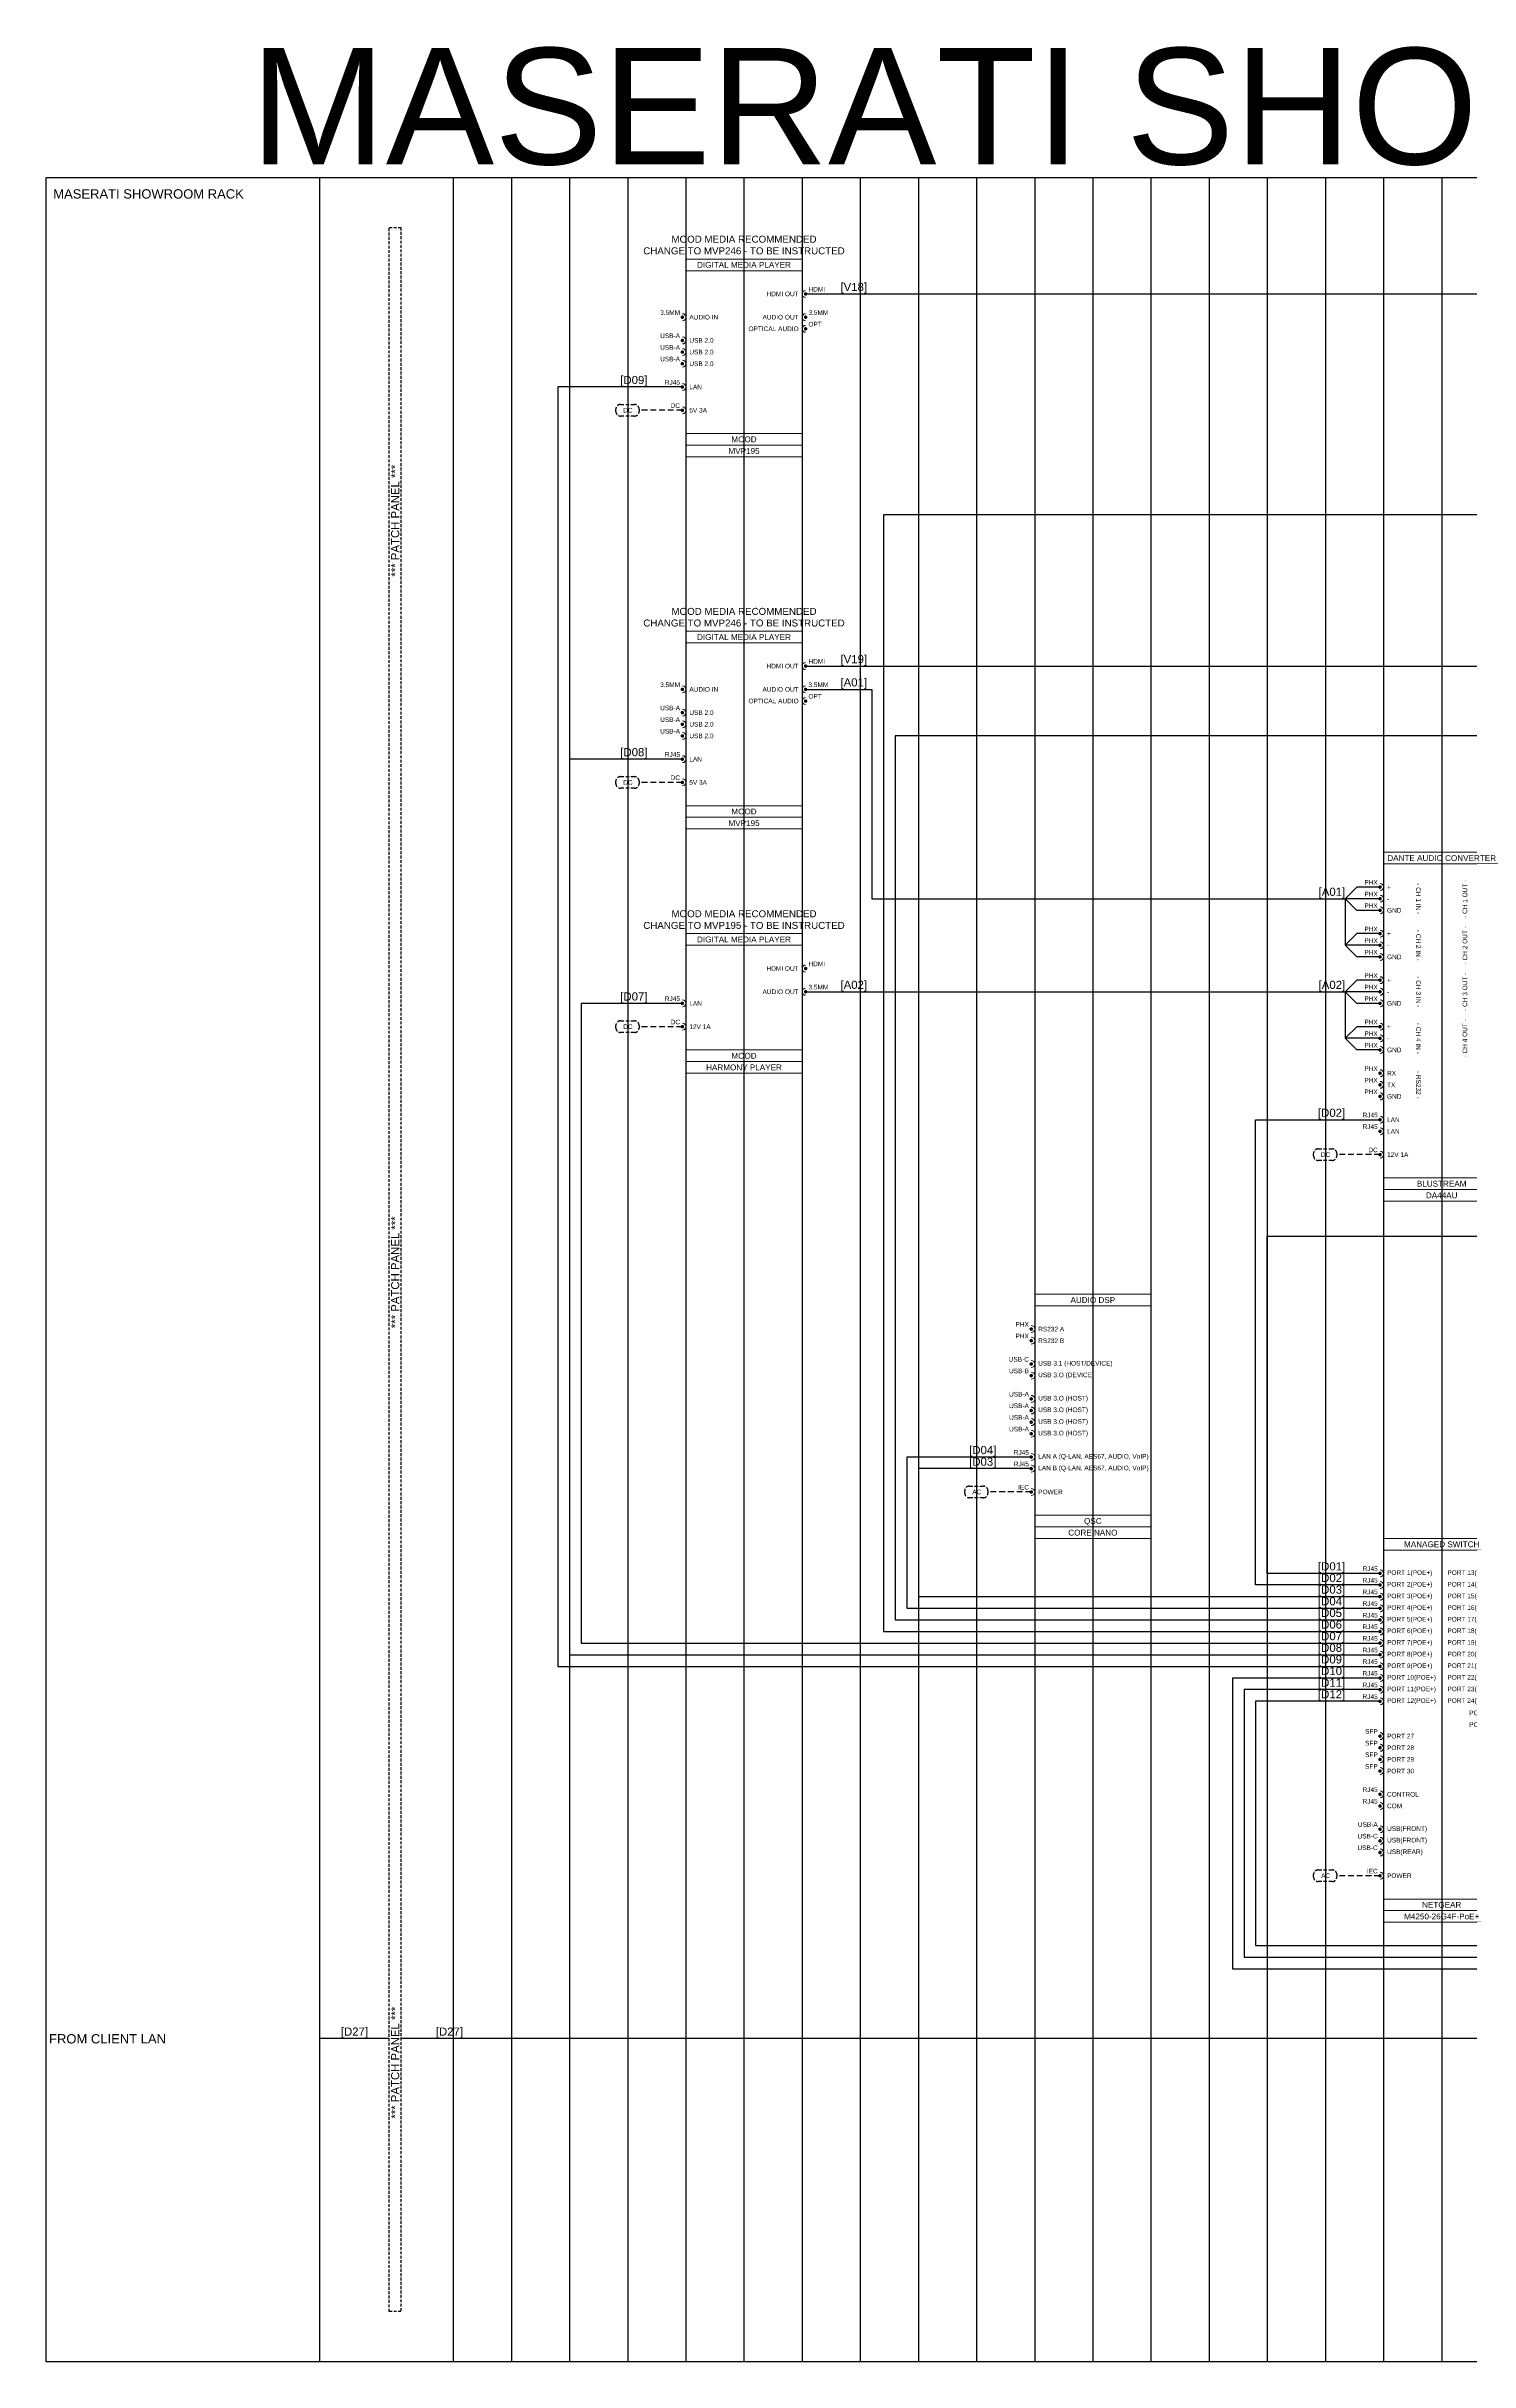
# Model space of a CAD drawing. Header units: millimetres. Extents: x -71336 to -33468, y -26189 to 22712.
# Drawn here: x -44121 to -43509, y -5741 to -4746 of the extents above; entities that cross this region are included whole.
import ezdxf
from ezdxf.enums import TextEntityAlignment as Align
from ezdxf.lldxf.tags import DXFTag

# ---------------------------------------------------------------- set-up
doc = ezdxf.new("R2010")
doc.units = ezdxf.units.MM
doc.linetypes.add('DASHED', pattern=[0.75, 0.5, -0.25])
doc.linetypes.add('DASHED2', pattern=[0.375, 0.25, -0.125])
for name, color, linetype in [('SC - 3 Core Flex', 7, 'DASHED'), ('SC - Cat - Green - Data', 84, 'Continuous'), ('SC - Cat - Green - Data - DANTE', 84, 'DANTE'), ('SC - Cat - Green - Data - DS', 84, 'DS'), ('SC - HDMI', 192, 'Continuous'), ('SC - Starquad', 4, 'Continuous'), ('SC - Text', 7, 'Continuous'), ('Text', 7, 'Continuous')]:
    doc.layers.add(name, color=color, linetype=linetype)
doc.layers.add('SC - Equipment', color=7, linetype='Continuous', lineweight=13)
doc.layers.add('SC - Xlines', color=252, linetype='Continuous', plot=False)
doc.styles.add('ARIAL', font='arial.ttf')
doc.styles.get("Standard").update_dxf_attribs({"font": 'arial.ttf', "height": 35})
tags = doc.linetypes.add('DANTE', pattern='A,3.745209,-0.071128,["DANTE",ARIAL,S=0.5,R=0,X=0,Y=-0.25],-2.454793,3.728871', length=10.000001).pattern_tags.tags
tags[6] = DXFTag(74, 10)
tags = doc.linetypes.add('DS', pattern='A,1.939444,-0.075392,["DS",ARIAL,S=0.5,R=0,X=0,Y=-0.25],-1.06308,1.922084', length=5).pattern_tags.tags
tags[6] = DXFTag(74, 10)

# ---------------------------------------------------------------- blocks, each defined once
blk = doc.blocks.new('QSC CORE NANO - SCHEMATIC')
at = {"layer": 'SC - Equipment'}
for p, q in [((-25, 0), (25, 0)), ((-25, -105), (-25, 0)), ((25, 0), (25, -105)), ((25, -5), (-25, -5)), ((25, -95), (-25, -95)), ((25, -95), (-25, -95)), ((25, -100), (-25, -100)), ((25, -100), (-25, -100)), ((25, -100), (-25, -100)), ((25, -105), (-25, -105))]:
    blk.add_line(p, q, dxfattribs=at)
at = {"layer": 'SC - Equipment', "const_width": 0.7}
for points in [[(-26.1, -15, 1), (-26.9, -15, 1)], [(-26.1, -20, 1), (-26.9, -20, 1)], [(-26.1, -30, 1), (-26.9, -30, 1)], [(-26.1, -35, 1), (-26.9, -35, 1)], [(-26.1, -45, 1), (-26.9, -45, 1)], [(-26.1, -50, 1), (-26.9, -50, 1)], [(-26.1, -55, 1), (-26.9, -55, 1)], [(-26.1, -60, 1), (-26.9, -60, 1)], [(-26.1, -70, 1), (-26.9, -70, 1)], [(-26.1, -75, 1), (-26.9, -75, 1)], [(-26.1, -85, 1), (-26.9, -85, 1)]]:
    blk.add_lwpolyline(points, format="xyb", close=True, dxfattribs=at)
at = {"layer": 'SC - Equipment'}
for centre in [(-26.5, -15), (-26.5, -20), (-26.5, -30), (-26.5, -35), (-26.5, -45), (-26.5, -50), (-26.5, -55), (-26.5, -60), (-26.5, -70), (-26.5, -75), (-26.5, -85)]:
    blk.add_arc(centre, 1.5, 270, 90, dxfattribs=at)
at = {"ltscale": 5}
for tag, p in [('DESCRIPTION', (0, -2.5)), ('MAKE', (0, -97.5)), ('MODEL', (0, -102.5))]:
    blk.add_attdef(tag, text='', height=2.5, dxfattribs=at).set_placement(p, align=Align.MIDDLE_CENTER)
at = {"ltscale": 5, "flags": 1}
for tag, p in [('ROOM_TYPE', (45, -5)), ('LOCATION', (45, -10)), ('RACK_EQUIPMENT_(Y/N)', (45, -15)), ('IP_(Y/N)', (45, -30)), ('AMP(@240V)', (45, -40)), ('POE(WATT)', (45, -35)), ('WATT', (45, -45)), ('BTU/H', (45, -50)), ('WEIGHT(KG)', (45, -55)), ('TRANSFORMER_TAPS', (45, -60))]:
    blk.add_attdef(tag, p, '', height=2.5, dxfattribs=at)
blk.add_attdef('BRACKET', text='', height=2.5, dxfattribs=at).set_placement((0, -92.5), align=Align.MIDDLE_CENTER)
at = {"layer": 'SC - Equipment', "ltscale": 5, "char_height": 2}
for s, insert, width, attachment_point in [('PHX', (-27.5, -13), 5.7736, 6), ('PHX', (-27.5, -18), 5.7736, 6), ('RS232 A', (-23.5, -15), 23.5, 4), ('RS232 B', (-23.5, -20), 23.5, 4), ('USB-C', (-27.5, -28), 5.7736, 6), ('USB 3.1 (HOST/DEVICE)', (-23.5, -30), 32.2205, 4), ('USB-B', (-27.5, -33), 5.7736, 6), ('USB 3.O (DEVICE)', (-23.5, -35), 32.2205, 4), ('USB-A', (-27.5, -43), 5.7736, 6), ('USB-A', (-27.5, -48), 5.7736, 6), ('USB 3.O (HOST)', (-23.5, -45), 32.2205, 4), ('USB 3.O (HOST)', (-23.5, -50), 32.2205, 4), ('USB-A', (-27.5, -53), 5.7736, 6), ('USB-A', (-27.5, -58), 5.7736, 6), ('USB 3.O (HOST)', (-23.5, -55), 32.2205, 4), ('USB 3.O (HOST)', (-23.5, -60), 32.2205, 4), ('RJ45', (-27.5, -68), 5.7736, 6), ('LAN A (Q-LAN, AES67, AUDIO, VoIP)', (-23.5, -70), 47.6216, 4), ('RJ45', (-27.5, -73), 5.7736, 6), ('LAN B (Q-LAN, AES67, AUDIO, VoIP)', (-23.5, -75), 58.4393, 4), ('IEC', (-27.5, -83), 5.7736, 6), ('POWER', (-23.5, -85), 23.5, 4)]:
    blk.add_mtext(s, dxfattribs=dict(at, insert=insert, width=width, attachment_point=attachment_point))
blk = doc.blocks.new('NETGEAR GSM4230P - SCHEMATIC')
at = {"layer": 'SC - Equipment'}
for p, q in [((-25, 0), (25, 0)), ((-25, -165), (-25, 0)), ((25, 0), (25, -165)), ((25, -5), (-25, -5)), ((25, -155), (-25, -155)), ((25, -155), (-25, -155)), ((25, -160), (-25, -160)), ((25, -160), (-25, -160)), ((25, -160), (-25, -160)), ((25, -165), (-25, -165))]:
    blk.add_line(p, q, dxfattribs=at)
at = {"layer": 'SC - Equipment', "const_width": 0.7}
for points in [[(-26.1, -15, 1), (-26.9, -15, 1)], [(-26.1, -20, 1), (-26.9, -20, 1)], [(26.1, -15, -1), (26.9, -15, -1)], [(26.1, -20, -1), (26.9, -20, -1)], [(-26.1, -25, 1), (-26.9, -25, 1)], [(-26.1, -30, 1), (-26.9, -30, 1)], [(26.1, -25, -1), (26.9, -25, -1)], [(26.1, -30, -1), (26.9, -30, -1)], [(-26.1, -35, 1), (-26.9, -35, 1)], [(-26.1, -40, 1), (-26.9, -40, 1)], [(26.1, -35, -1), (26.9, -35, -1)], [(26.1, -40, -1), (26.9, -40, -1)], [(-26.1, -45, 1), (-26.9, -45, 1)], [(-26.1, -50, 1), (-26.9, -50, 1)], [(26.1, -45, -1), (26.9, -45, -1)], [(26.1, -50, -1), (26.9, -50, -1)], [(-26.1, -55, 1), (-26.9, -55, 1)], [(-26.1, -60, 1), (-26.9, -60, 1)], [(26.1, -55, -1), (26.9, -55, -1)], [(26.1, -60, -1), (26.9, -60, -1)], [(-26.1, -65, 1), (-26.9, -65, 1)], [(-26.1, -70, 1), (-26.9, -70, 1)], [(26.1, -65, -1), (26.9, -65, -1)], [(26.1, -70, -1), (26.9, -70, -1)], [(26.1, -75, -1), (26.9, -75, -1)], [(26.1, -80, -1), (26.9, -80, -1)], [(-26.1, -85, 1), (-26.9, -85, 1)], [(-26.1, -90, 1), (-26.9, -90, 1)], [(-26.1, -95, 1), (-26.9, -95, 1)], [(-26.1, -100, 1), (-26.9, -100, 1)], [(-26.1, -110, 1), (-26.9, -110, 1)], [(-26.1, -115, 1), (-26.9, -115, 1)], [(-26.1, -125, 1), (-26.9, -125, 1)], [(-26.1, -130, 1), (-26.9, -130, 1)], [(-26.1, -135, 1), (-26.9, -135, 1)], [(-26.1, -145, 1), (-26.9, -145, 1)]]:
    blk.add_lwpolyline(points, format="xyb", close=True, dxfattribs=at)
at = {"layer": 'SC - Equipment'}
for centre, start, end in [((-26.5, -15), 270, 90), ((-26.5, -20), 270, 90), ((26.5, -15), 90, 270), ((26.5, -20), 90, 270), ((-26.5, -25), 270, 90), ((-26.5, -30), 270, 90), ((26.5, -25), 90, 270), ((26.5, -30), 90, 270), ((-26.5, -35), 270, 90), ((-26.5, -40), 270, 90), ((26.5, -35), 90, 270), ((26.5, -40), 90, 270), ((-26.5, -45), 270, 90), ((-26.5, -50), 270, 90), ((26.5, -45), 90, 270), ((26.5, -50), 90, 270), ((-26.5, -55), 270, 90), ((-26.5, -60), 270, 90), ((26.5, -55), 90, 270), ((26.5, -60), 90, 270), ((-26.5, -65), 270, 90), ((-26.5, -70), 270, 90), ((26.5, -65), 90, 270), ((26.5, -70), 90, 270), ((26.5, -75), 90, 270), ((26.5, -80), 90, 270), ((-26.5, -85), 270, 90), ((-26.5, -90), 270, 90), ((-26.5, -95), 270, 90), ((-26.5, -100), 270, 90), ((-26.5, -110), 270, 90), ((-26.5, -115), 270, 90), ((-26.5, -125), 270, 90), ((-26.5, -130), 270, 90), ((-26.5, -135), 270, 90), ((-26.5, -145), 270, 90)]:
    blk.add_arc(centre, 1.5, start, end, dxfattribs=at)
at = {"ltscale": 5}
for tag, p in [('DESCRIPTION', (0, -2.5)), ('MAKE', (0, -157.5)), ('MODEL', (0, -162.5))]:
    blk.add_attdef(tag, text='', height=2.5, dxfattribs=at).set_placement(p, align=Align.MIDDLE_CENTER)
at = {"ltscale": 5, "flags": 1}
for tag, p in [('ROOM_TYPE', (45, -5)), ('LOCATION', (45, -10)), ('RACK_EQUIPMENT_(Y/N)', (45, -15)), ('IP_(Y/N)', (45, -30)), ('AMP(@240V)', (45, -40)), ('POE(WATT)', (45, -35)), ('WATT', (45, -45)), ('BTU/H', (45, -50)), ('WEIGHT(KG)', (45, -55)), ('TRANSFORMER_TAPS', (45, -60))]:
    blk.add_attdef(tag, p, '', height=2.5, dxfattribs=at)
blk.add_attdef('BRACKET', text='', height=2.5, dxfattribs=at).set_placement((0, -152.5), align=Align.MIDDLE_CENTER)
at = {"layer": 'SC - Equipment', "ltscale": 5, "char_height": 2}
for s, insert, width, attachment_point in [('RJ45', (-27.5, -13), 5.7736, 6), ('RJ45', (-27.5, -18), 5.7736, 6), ('PORT 1(POE+)', (-23.5, -15), 23.5, 4), ('PORT 2(POE+)', (-23.5, -20), 23.5, 4), ('PORT 13(POE+)', (23.5, -15), 23.5, 6), ('PORT 14(POE+)', (23.5, -20), 23.5, 6), ('RJ45', (27.72, -13), 7.1748, 4), ('RJ45', (27.72, -18), 7.1748, 4), ('RJ45', (-27.5, -23), 5.7736, 6), ('RJ45', (-27.5, -28), 5.7736, 6), ('PORT 3(POE+)', (-23.5, -25), 23.5, 4), ('PORT 4(POE+)', (-23.5, -30), 23.5, 4), ('PORT 15(POE+)', (23.5, -25), 23.5, 6), ('PORT 16(POE+)', (23.5, -30), 23.5, 6), ('RJ45', (27.72, -23), 7.1748, 4), ('RJ45', (27.72, -28), 7.1748, 4), ('RJ45', (-27.5, -33), 5.7736, 6), ('RJ45', (-27.5, -38), 5.7736, 6), ('PORT 5(POE+)', (-23.5, -35), 23.5, 4), ('PORT 6(POE+)', (-23.5, -40), 23.5, 4), ('PORT 17(POE+)', (23.5, -35), 23.5, 6), ('PORT 18(POE+)', (23.5, -40), 23.5, 6), ('RJ45', (27.72, -33), 7.1748, 4), ('RJ45', (27.72, -38), 7.1748, 4), ('RJ45', (-27.5, -43), 5.7736, 6), ('RJ45', (-27.5, -48), 5.7736, 6), ('PORT 7(POE+)', (-23.5, -45), 23.5, 4), ('PORT 8(POE+)', (-23.5, -50), 23.5, 4), ('PORT 19(POE+)', (23.5, -45), 23.5, 6), ('PORT 20(POE+)', (23.5, -50), 23.5, 6), ('RJ45', (27.72, -43), 7.1748, 4), ('RJ45', (27.72, -48), 7.1748, 4), ('RJ45', (-27.5, -53), 5.7736, 6), ('RJ45', (-27.5, -58), 5.7736, 6), ('PORT 9(POE+)', (-23.5, -55), 23.5, 4), ('PORT 10(POE+)', (-23.5, -60), 23.5, 4), ('PORT 21(POE+)', (23.5, -55), 23.5, 6), ('PORT 22(POE+)', (23.5, -60), 23.5, 6), ('RJ45', (27.72, -53), 7.1748, 4), ('RJ45', (27.72, -58), 7.1748, 4), ('RJ45', (-27.5, -63), 5.7736, 6), ('RJ45', (-27.5, -68), 5.7736, 6), ('PORT 11(POE+)', (-23.5, -65), 23.5, 4), ('PORT 12(POE+)', (-23.5, -70), 23.5, 4), ('PORT 23(POE+)', (23.5, -65), 23.5, 6), ('PORT 24(POE+)', (23.5, -70), 23.5, 6), ('RJ45', (27.72, -63), 7.1748, 4), ('RJ45', (27.72, -68), 7.1748, 4), ('PORT 25', (23.5, -75), 23.5, 6), ('PORT 26', (23.5, -80), 23.5, 6), ('RJ45', (27.72, -73), 7.1748, 4), ('RJ45', (27.72, -78), 7.1748, 4), ('SFP', (-27.5, -83), 5.7736, 6), ('SFP', (-27.5, -88), 5.7736, 6), ('PORT 27', (-23.5, -85), 23.5, 4), ('PORT 28', (-23.5, -90), 23.5, 4), ('SFP', (-27.5, -93), 5.7736, 6), ('SFP', (-27.5, -98), 5.7736, 6), ('PORT 29', (-23.5, -95), 23.5, 4), ('PORT 30', (-23.5, -100), 23.5, 4), ('RJ45', (-27.5, -108), 5.7736, 6), ('CONTROL', (-23.5, -110), 23.5, 4), ('RJ45', (-27.5, -113), 5.7736, 6), ('COM', (-23.5, -115), 23.5, 4), ('USB-C', (-27.5, -128), 5.7736, 6), ('USB-A', (-27.5, -123), 5.7736, 6), ('USB(FRONT)', (-23.5, -125), 23.5, 4), ('USB(FRONT)', (-23.5, -130), 23.5, 4), ('USB-C', (-27.5, -133), 5.7736, 6), ('USB(REAR)', (-23.5, -135), 23.5, 4), ('IEC', (-27.5, -143), 5.7736, 6), ('POWER', (-23.5, -145), 23.5, 4)]:
    blk.add_mtext(s, dxfattribs=dict(at, insert=insert, width=width, attachment_point=attachment_point))
blk = doc.blocks.new('BLUSTREAM DA44AU - SCHEMATIC')
at = {"layer": 'SC - Equipment'}
for p, q in [((-25, 0), (25, 0)), ((-25, -150), (-25, 0)), ((25, 0), (25, -150)), ((25, -5), (-25, -5)), ((25, -140), (-25, -140)), ((25, -140), (-25, -140)), ((25, -145), (-25, -145)), ((25, -145), (-25, -145)), ((25, -145), (-25, -145)), ((25, -150), (-25, -150))]:
    blk.add_line(p, q, dxfattribs=at)
at = {"layer": 'SC - Equipment', "const_width": 0.7}
for points in [[(-26.1, -15, 1), (-26.9, -15, 1)], [(-26.1, -20, 1), (-26.9, -20, 1)], [(26.1, -15, -1), (26.9, -15, -1)], [(26.1, -20, -1), (26.9, -20, -1)], [(-26.1, -25, 1), (-26.9, -25, 1)], [(26.1, -25, -1), (26.9, -25, -1)], [(-26.1, -35, 1), (-26.9, -35, 1)], [(-26.1, -40, 1), (-26.9, -40, 1)], [(26.1, -35, -1), (26.9, -35, -1)], [(26.1, -40, -1), (26.9, -40, -1)], [(-26.1, -45, 1), (-26.9, -45, 1)], [(26.1, -45, -1), (26.9, -45, -1)], [(-26.1, -55, 1), (-26.9, -55, 1)], [(-26.1, -60, 1), (-26.9, -60, 1)], [(26.1, -55, -1), (26.9, -55, -1)], [(26.1, -60, -1), (26.9, -60, -1)], [(-26.1, -65, 1), (-26.9, -65, 1)], [(26.1, -65, -1), (26.9, -65, -1)], [(-26.1, -75, 1), (-26.9, -75, 1)], [(-26.1, -80, 1), (-26.9, -80, 1)], [(26.1, -75, -1), (26.9, -75, -1)], [(26.1, -80, -1), (26.9, -80, -1)], [(-26.1, -85, 1), (-26.9, -85, 1)], [(26.1, -85, -1), (26.9, -85, -1)], [(-26.1, -95, 1), (-26.9, -95, 1)], [(-26.1, -100, 1), (-26.9, -100, 1)], [(-26.1, -105, 1), (-26.9, -105, 1)], [(-26.1, -115, 1), (-26.9, -115, 1)], [(-26.1, -120, 1), (-26.9, -120, 1)], [(-26.1, -130, 1), (-26.9, -130, 1)]]:
    blk.add_lwpolyline(points, format="xyb", close=True, dxfattribs=at)
at = {"layer": 'SC - Equipment'}
for centre, start, end in [((-26.5, -15), 270, 90), ((-26.5, -20), 270, 90), ((26.5, -15), 90, 270), ((26.5, -20), 90, 270), ((-26.5, -25), 270, 90), ((26.5, -25), 90, 270), ((-26.5, -35), 270, 90), ((-26.5, -40), 270, 90), ((26.5, -35), 90, 270), ((26.5, -40), 90, 270), ((-26.5, -45), 270, 90), ((26.5, -45), 90, 270), ((-26.5, -55), 270, 90), ((-26.5, -60), 270, 90), ((26.5, -55), 90, 270), ((26.5, -60), 90, 270), ((-26.5, -65), 270, 90), ((26.5, -65), 90, 270), ((-26.5, -75), 270, 90), ((-26.5, -80), 270, 90), ((26.5, -75), 90, 270), ((26.5, -80), 90, 270), ((-26.5, -85), 270, 90), ((26.5, -85), 90, 270), ((-26.5, -95), 270, 90), ((-26.5, -100), 270, 90), ((-26.5, -105), 270, 90), ((-26.5, -115), 270, 90), ((-26.5, -120), 270, 90), ((-26.5, -130), 270, 90)]:
    blk.add_arc(centre, 1.5, start, end, dxfattribs=at)
at = {"ltscale": 5}
for tag, p in [('DESCRIPTION', (0, -2.5)), ('MODEL', (0, -147.5)), ('MAKE', (0, -142.5))]:
    blk.add_attdef(tag, text='', height=2.5, dxfattribs=at).set_placement(p, align=Align.MIDDLE_CENTER)
at = {"ltscale": 5, "flags": 1}
for tag, p in [('ROOM_TYPE', (45, -5)), ('LOCATION', (45, -10)), ('RACK_EQUIPMENT_(Y/N)', (45, -15)), ('IP_(Y/N)', (45, -30)), ('AMP(@240V)', (45, -40)), ('POE(WATT)', (45, -35)), ('WATT', (45, -45)), ('BTU/H', (45, -50)), ('WEIGHT(KG)', (45, -55)), ('TRANSFORMER_TAPS', (45, -60))]:
    blk.add_attdef(tag, p, '', height=2.5, dxfattribs=at)
blk.add_attdef('BRACKET', text='', height=2.5, dxfattribs=at).set_placement((0, -137.5), align=Align.MIDDLE_CENTER)
at = {"layer": 'SC - Equipment', "ltscale": 5, "char_height": 2}
for s, insert, width, attachment_point in [('PHX', (-27.5, -13), 5.7736, 6), ('PHX', (-27.5, -18), 5.7736, 6), ('+', (-23.5, -15), 23.5, 4), ('+', (23.5, -15), 23.5, 6), ('PHX', (27.72, -13), 7.1748, 4), ('PHX', (27.72, -18), 7.1748, 4), ('PHX', (-27.5, -23), 5.7736, 6), ('-', (-23.5, -20), 23.5, 4), ('GND', (-23.5, -25), 23.5, 4), ('GND', (23.5, -25), 23.5, 6), ('-', (23.5, -20), 23.5, 6), ('PHX', (27.72, -23), 7.1748, 4), ('PHX', (-27.5, -33), 5.7736, 6), ('PHX', (-27.5, -38), 5.7736, 6), ('+', (-23.5, -35), 23.5, 4), ('+', (23.5, -35), 23.5, 6), ('PHX', (27.72, -33), 7.1748, 4), ('PHX', (27.72, -38), 7.1748, 4), ('PHX', (-27.5, -43), 5.7736, 6), ('-', (-23.5, -40), 23.5, 4), ('GND', (-23.5, -45), 23.5, 4), ('GND', (23.5, -45), 23.5, 6), ('-', (23.5, -40), 23.5, 6), ('PHX', (27.72, -43), 7.1748, 4), ('PHX', (-27.5, -53), 5.7736, 6), ('PHX', (-27.5, -58), 5.7736, 6), ('+', (-23.5, -55), 23.5, 4), ('+', (23.5, -55), 23.5, 6), ('PHX', (27.72, -53), 7.1748, 4), ('PHX', (27.72, -58), 7.1748, 4), ('PHX', (-27.5, -63), 5.7736, 6), ('-', (-23.5, -60), 23.5, 4), ('GND', (-23.5, -65), 23.5, 4), ('GND', (23.5, -65), 23.5, 6), ('-', (23.5, -60), 23.5, 6), ('PHX', (27.72, -63), 7.1748, 4), ('PHX', (-27.5, -73), 5.7736, 6), ('PHX', (-27.5, -78), 5.7736, 6), ('+', (-23.5, -75), 23.5, 4), ('+', (23.5, -75), 23.5, 6), ('PHX', (27.72, -73), 7.1748, 4), ('PHX', (27.72, -78), 7.1748, 4), ('PHX', (-27.5, -83), 5.7736, 6), ('-', (-23.5, -80), 23.5, 4), ('GND', (-23.5, -85), 23.5, 4), ('GND', (23.5, -85), 23.5, 6), ('-', (23.5, -80), 23.5, 6), ('PHX', (27.72, -83), 7.1748, 4), ('PHX', (-27.5, -93), 5.7736, 6), ('PHX', (-27.5, -98), 5.7736, 6), ('TX', (-23.5, -100), 23.5, 4), ('RX', (-23.5, -95), 23.5, 4), ('PHX', (-27.5, -103), 5.7736, 6), ('GND', (-23.5, -105), 23.5, 4), ('RJ45', (-27.5, -113), 5.7736, 6), ('RJ45', (-27.5, -118), 5.7736, 6), ('LAN', (-23.5, -115), 47.6216, 4), ('LAN', (-23.5, -120), 47.6216, 4), ('DC', (-27.5, -128), 5.7736, 6), ('12V 1A', (-23.5, -130), 23.5, 4)]:
    blk.add_mtext(s, dxfattribs=dict(at, insert=insert, width=width, attachment_point=attachment_point))
at = {"layer": 'SC - Equipment', "ltscale": 5, "char_height": 2, "attachment_point": 5}
for s, insert, width, rotation in [('- CH 1 IN -', (-10, -19.99), 15.9114, 270), ('- CH 1 OUT -', (10, -20), 24.8632, 90), ('- CH 2 IN -', (-10, -39.99), 15.9114, 270), ('- CH 2 OUT -', (10, -40), 24.8632, 90), ('- CH 3 IN -', (-10, -59.99), 15.9114, 270), ('- CH 3 OUT -', (10, -60), 24.8632, 90), ('- CH 4 IN -', (-10, -79.99), 15.9114, 270), ('- CH 4 OUT -', (10, -80), 24.8632, 90), ('- RS232 -', (-10, -99.99), 15.9114, 270)]:
    blk.add_mtext(s, dxfattribs=dict(at, insert=insert, width=width, rotation=rotation))
blk = doc.blocks.new('MOOD MVP195 - SCHEMATIC')
at = {"layer": 'SC - Equipment'}
for p, q in [((-25, 0), (25, 0)), ((-25, -85), (-25, 0)), ((25, 0), (25, -85)), ((25, -5), (-25, -5)), ((25, -75), (-25, -75)), ((25, -75), (-25, -75)), ((25, -80), (-25, -80)), ((25, -80), (-25, -80)), ((25, -80), (-25, -80)), ((25, -85), (-25, -85))]:
    blk.add_line(p, q, dxfattribs=at)
at = {"layer": 'SC - Equipment', "const_width": 0.7}
for points in [[(26.1, -15, -1), (26.9, -15, -1)], [(-26.1, -25, 1), (-26.9, -25, 1)], [(26.1, -25, -1), (26.9, -25, -1)], [(26.1, -30, -1), (26.9, -30, -1)], [(-26.1, -35, 1), (-26.9, -35, 1)], [(-26.1, -40, 1), (-26.9, -40, 1)], [(-26.1, -45, 1), (-26.9, -45, 1)], [(-26.1, -55, 1), (-26.9, -55, 1)], [(-26.1, -65, 1), (-26.9, -65, 1)]]:
    blk.add_lwpolyline(points, format="xyb", close=True, dxfattribs=at)
at = {"layer": 'SC - Equipment'}
for centre, start, end in [((26.5, -15), 90, 270), ((-26.5, -25), 270, 90), ((26.5, -25), 90, 270), ((26.5, -30), 90, 270), ((-26.5, -35), 270, 90), ((-26.5, -40), 270, 90), ((-26.5, -45), 270, 90), ((-26.5, -55), 270, 90), ((-26.5, -65), 270, 90)]:
    blk.add_arc(centre, 1.5, start, end, dxfattribs=at)
at = {"ltscale": 5}
for tag, p in [('DESCRIPTION', (0, -2.5)), ('MAKE', (0, -77.5)), ('MODEL', (0, -82.5))]:
    blk.add_attdef(tag, text='', height=2.5, dxfattribs=at).set_placement(p, align=Align.MIDDLE_CENTER)
at = {"ltscale": 5, "flags": 1}
for tag, p in [('ROOM_TYPE', (45, -5)), ('LOCATION', (45, -10)), ('RACK_EQUIPMENT_(Y/N)', (45, -15)), ('IP_(Y/N)', (45, -30)), ('AMP(@240V)', (45, -40)), ('POE(WATT)', (45, -35)), ('WATT', (45, -45)), ('BTU/H', (45, -50)), ('WEIGHT(KG)', (45, -55)), ('TRANSFORMER_TAPS', (45, -60))]:
    blk.add_attdef(tag, p, '', height=2.5, dxfattribs=at)
blk.add_attdef('BRACKET', text='', height=2.5, dxfattribs=at).set_placement((0, -72.5), align=Align.MIDDLE_CENTER)
at = {"layer": 'SC - Equipment', "ltscale": 5, "char_height": 2}
for s, insert, width, attachment_point in [('HDMI OUT', (23.5, -15), 23.5, 6), ('HDMI', (27.72, -13), 7.1748, 4), ('3.5MM', (-27.5, -23), 5.7736, 6), ('AUDIO IN', (-23.5, -25), 23.5, 4), ('OPTICAL AUDIO ', (23.5, -30), 23.5, 6), ('AUDIO OUT', (23.5, -25), 23.5, 6), ('3.5MM', (27.72, -23), 7.1748, 4), ('OPT', (27.72, -28), 7.1748, 4), ('USB-A', (-27.5, -33), 5.7736, 6), ('USB-A', (-27.5, -38), 5.7736, 6), ('USB 2.0', (-23.5, -35), 23.5, 4), ('USB 2.0', (-23.5, -40), 23.5, 4), ('USB-A', (-27.5, -43), 5.7736, 6), ('USB 2.0', (-23.5, -45), 23.5, 4), ('RJ45', (-27.5, -53), 5.7736, 6), ('LAN', (-23.5, -55), 23.5, 4), ('DC', (-27.5, -63), 5.7736, 6), ('5V 3A', (-23.5, -65), 23.5, 4)]:
    blk.add_mtext(s, dxfattribs=dict(at, insert=insert, width=width, attachment_point=attachment_point))
blk = doc.blocks.new('MOOD MEDIA AUDIO PLAYER - SCHEMATIC')
at = {"layer": 'SC - Equipment'}
for p, q in [((-25, 0), (25, 0)), ((-25, -60), (-25, 0)), ((25, 0), (25, -60)), ((25, -5), (-25, -5)), ((25, -50), (-25, -50)), ((25, -50), (-25, -50)), ((25, -55), (-25, -55)), ((25, -55), (-25, -55)), ((25, -55), (-25, -55)), ((25, -60), (-25, -60))]:
    blk.add_line(p, q, dxfattribs=at)
at = {"layer": 'SC - Equipment', "const_width": 0.7}
for points in [[(26.1, -15, -1), (26.9, -15, -1)], [(-26.1, -30, 1), (-26.9, -30, 1)], [(26.1, -25, -1), (26.9, -25, -1)], [(-26.1, -40, 1), (-26.9, -40, 1)]]:
    blk.add_lwpolyline(points, format="xyb", close=True, dxfattribs=at)
at = {"layer": 'SC - Equipment'}
for centre, start, end in [((26.5, -15), 90, 270), ((-26.5, -30), 270, 90), ((26.5, -25), 90, 270), ((-26.5, -40), 270, 90)]:
    blk.add_arc(centre, 1.5, start, end, dxfattribs=at)
at = {"ltscale": 5}
for tag, p in [('DESCRIPTION', (0, -2.5)), ('MODEL', (0, -57.5)), ('MAKE', (0, -52.5))]:
    blk.add_attdef(tag, text='', height=2.5, dxfattribs=at).set_placement(p, align=Align.MIDDLE_CENTER)
at = {"ltscale": 5, "flags": 1}
for tag, p in [('ROOM_TYPE', (45, -5)), ('LOCATION', (45, -10)), ('RACK_EQUIPMENT_(Y/N)', (45, -15)), ('IP_(Y/N)', (45, -30)), ('AMP(@240V)', (45, -40)), ('POE(WATT)', (45, -35)), ('WATT', (45, -45)), ('BTU/H', (45, -50)), ('WEIGHT(KG)', (45, -55)), ('TRANSFORMER_TAPS', (45, -60))]:
    blk.add_attdef(tag, p, '', height=2.5, dxfattribs=at)
blk.add_attdef('BRACKET', text='', height=2.5, dxfattribs=at).set_placement((0, -47.5), align=Align.MIDDLE_CENTER)
at = {"layer": 'SC - Equipment', "ltscale": 5, "char_height": 2}
for s, insert, width, attachment_point in [('HDMI OUT', (23.5, -15), 23.5, 6), ('HDMI', (27.72, -13), 7.1748, 4), ('RJ45', (-27.5, -28), 5.7736, 6), ('LAN', (-23.5, -30), 23.5, 4), ('AUDIO OUT', (23.5, -25), 23.5, 6), ('3.5MM', (27.72, -23), 7.1748, 4), ('DC', (-27.5, -38), 5.7736, 6), ('12V 1A', (-23.5, -40), 23.5, 4)]:
    blk.add_mtext(s, dxfattribs=dict(at, insert=insert, width=width, attachment_point=attachment_point))

msp = doc.modelspace()

# ---------------------------------------------------------------- linework, layer by layer
at = {"linetype": 'DASHED2', "ltscale": 5}
msp.add_lwpolyline([(-43973.804, -5719.608), (-43973.804, -4823.71), (-43968.804, -4823.71), (-43968.804, -5719.608)], close=True, dxfattribs=at)
at = {"layer": 'SC - 3 Core Flex', "ltscale": 3}
for points in [[(-43874.402, -4899.735), (-43868.402, -4899.735, -0.4142136), (-43866.402, -4901.735), (-43866.402, -4902.735, -0.4142136), (-43868.402, -4904.735), (-43874.402, -4904.735, -0.4142136), (-43876.402, -4902.735), (-43876.402, -4901.735, -0.4142136)], [(-43874.402, -5059.735), (-43868.402, -5059.735, -0.4142136), (-43866.402, -5061.735), (-43866.402, -5062.735, -0.4142136), (-43868.402, -5064.735), (-43874.402, -5064.735, -0.4142136), (-43876.402, -5062.735), (-43876.402, -5061.735, -0.4142136)], [(-43874.402, -5164.735), (-43868.402, -5164.735, -0.4142136), (-43866.402, -5166.735), (-43866.402, -5167.735, -0.4142136), (-43868.402, -5169.735), (-43874.402, -5169.735, -0.4142136), (-43876.402, -5167.735), (-43876.402, -5166.735, -0.4142136)], [(-43574.402, -5219.735), (-43568.402, -5219.735, -0.4142136), (-43566.402, -5221.735), (-43566.402, -5222.735, -0.4142136), (-43568.402, -5224.735), (-43574.402, -5224.735, -0.4142136), (-43576.402, -5222.735), (-43576.402, -5221.735, -0.4142136)], [(-43724.402, -5364.735), (-43718.402, -5364.735, -0.4142136), (-43716.402, -5366.735), (-43716.402, -5367.735, -0.4142136), (-43718.402, -5369.735), (-43724.402, -5369.735, -0.4142136), (-43726.402, -5367.735), (-43726.402, -5366.735, -0.4142136)], [(-43574.402, -5529.735), (-43568.402, -5529.735, -0.4142136), (-43566.402, -5531.735), (-43566.402, -5532.735, -0.4142136), (-43568.402, -5534.735), (-43574.402, -5534.735, -0.4142136), (-43576.402, -5532.735), (-43576.402, -5531.735, -0.4142136)]]:
    msp.add_lwpolyline(points, format="xyb", close=True, dxfattribs=at)
at = {"layer": 'SC - 3 Core Flex', "ltscale": 5}
for points in [[(-43847.804, -4902.235), (-43866.402, -4902.235)], [(-43847.804, -5062.235), (-43866.402, -5062.235)], [(-43847.804, -5167.235), (-43866.402, -5167.235)], [(-43547.804, -5222.235), (-43566.402, -5222.235)], [(-43697.804, -5367.235), (-43716.402, -5367.235)], [(-43547.804, -5532.235), (-43566.402, -5532.235)]]:
    msp.add_lwpolyline(points, dxfattribs=at)
at = {"layer": 'SC - Cat - Green - Data', "ltscale": 5}
for points in [[(-43397.804, -4947.235), (-43761.304, -4947.235), (-43761.304, -5427.235), (-43547.804, -5427.235)], [(-43397.804, -5042.235), (-43756.304, -5042.235), (-43756.304, -5422.235), (-43547.804, -5422.235)], [(-43547.804, -5402.235), (-43596.304, -5402.235), (-43596.304, -5257.235), (-43446.304, -5257.235), (-43446.304, -5207.235), (-43397.804, -5207.235)], [(-43547.804, -5447.235), (-43611.304, -5447.235), (-43611.304, -5572.235), (-43073.804, -5572.235)], [(-43547.804, -5452.235), (-43606.304, -5452.235), (-43606.304, -5567.235), (-43073.804, -5567.235)], [(-43547.804, -5457.235), (-43601.304, -5457.235), (-43601.304, -5562.235), (-43073.804, -5562.235)], [(-43973.804, -5602.235), (-44003.804, -5602.235)], [(-43397.804, -5602.235), (-43968.804, -5602.235)]]:
    msp.add_lwpolyline(points, dxfattribs=at)
at = {"layer": 'SC - Cat - Green - Data - DANTE', "ltscale": 5}
for points in [[(-43547.804, -5407.235), (-43601.304, -5407.235), (-43601.304, -5207.235), (-43547.804, -5207.235)], [(-43697.804, -5352.235), (-43751.304, -5352.235), (-43751.304, -5417.235), (-43547.804, -5417.235)], [(-43697.804, -5357.235), (-43746.304, -5357.235), (-43746.304, -5412.235), (-43547.804, -5412.235)]]:
    msp.add_lwpolyline(points, dxfattribs=at)
at = {"layer": 'SC - Cat - Green - Data - DS', "ltscale": 5}
for points in [[(-43847.804, -4892.235), (-43901.304, -4892.235), (-43901.304, -5442.235), (-43547.804, -5442.235)], [(-43847.804, -5052.235), (-43896.304, -5052.235), (-43896.304, -5437.235), (-43547.804, -5437.235)], [(-43847.804, -5157.235), (-43891.304, -5157.235), (-43891.304, -5432.235), (-43547.804, -5432.235)]]:
    msp.add_lwpolyline(points, dxfattribs=at)
at = {"layer": 'SC - HDMI', "ltscale": 5}
for points in [[(-43794.804, -4852.235), (-43397.804, -4852.235)], [(-43794.804, -5012.235), (-43397.804, -5012.235)]]:
    msp.add_lwpolyline(points, dxfattribs=at)
at = {"layer": 'SC - Starquad', "ltscale": 5}
for points in [[(-43794.804, -5022.235), (-43766.304, -5022.235), (-43766.304, -5112.235), (-43562.804, -5112.235), (-43562.804, -5132.235)], [(-43794.804, -5152.235), (-43562.804, -5152.235), (-43562.804, -5172.235)]]:
    msp.add_lwpolyline(points, dxfattribs=at)
at = {"layer": 'SC - Starquad', "color": 1, "ltscale": 5}
for points in [[(-43547.804, -5107.235), (-43557.804, -5107.235), (-43562.804, -5112.235)], [(-43547.804, -5147.235), (-43557.804, -5147.235), (-43562.804, -5152.235)]]:
    msp.add_lwpolyline(points, dxfattribs=at)
at = {"layer": 'SC - Starquad', "color": 250, "ltscale": 5}
for points in [[(-43547.804, -5112.235), (-43562.804, -5112.235)], [(-43547.804, -5117.235), (-43557.804, -5117.235), (-43562.804, -5112.235)], [(-43547.804, -5137.235), (-43557.804, -5137.235), (-43562.804, -5132.235)], [(-43547.804, -5132.235), (-43562.804, -5132.235)], [(-43547.804, -5152.235), (-43562.804, -5152.235)], [(-43547.804, -5157.235), (-43557.804, -5157.235), (-43562.804, -5152.235)], [(-43547.804, -5177.235), (-43557.804, -5177.235), (-43562.804, -5172.235)], [(-43547.804, -5172.235), (-43562.804, -5172.235)]]:
    msp.add_lwpolyline(points, dxfattribs=at)
at = {"layer": 'SC - Starquad', "color": 7, "ltscale": 5}
for points in [[(-43547.804, -5127.235), (-43557.804, -5127.235), (-43562.804, -5132.235)], [(-43547.804, -5167.235), (-43557.804, -5167.235), (-43562.804, -5172.235)]]:
    msp.add_lwpolyline(points, dxfattribs=at)
at = {"layer": 'SC - Xlines', "ltscale": 5, "transparency": 33554687}
msp.add_lwpolyline([(-44121.304, -4802.232), (-42921.304, -4802.239), (-42921.304, -5741.139), (-44121.304, -5741.132)], close=True, dxfattribs=at)
at = {"layer": 'SC - Xlines', "ltscale": 5}
for points in [[(-44003.804, -4802.235), (-44003.804, -5741.133)], [(-43921.304, -4802.235), (-43921.304, -5741.133)], [(-43871.304, -4802.235), (-43871.304, -5741.133)], [(-43821.304, -4802.235), (-43821.304, -5741.133)], [(-43771.304, -4802.235), (-43771.304, -5741.133)], [(-43721.304, -4802.235), (-43721.304, -5741.133)], [(-43671.304, -4802.235), (-43671.304, -5741.133)], [(-43621.304, -4802.235), (-43621.304, -5741.133)], [(-43571.304, -4802.235), (-43571.304, -5741.133)], [(-43521.304, -4802.235), (-43521.304, -5741.133)]]:
    msp.add_lwpolyline(points, dxfattribs=at)
at = {"layer": 'SC - Xlines', "color": 250, "ltscale": 5}
for points in [[(-43946.304, -4802.235), (-43946.304, -5741.133)], [(-43896.304, -4802.235), (-43896.304, -5741.133)], [(-43846.304, -4802.235), (-43846.304, -5741.133)], [(-43796.304, -4802.235), (-43796.304, -5741.133)], [(-43746.304, -4802.235), (-43746.304, -5741.133)], [(-43696.304, -4802.235), (-43696.304, -5741.133)], [(-43646.304, -4802.235), (-43646.304, -5741.133)], [(-43596.304, -4802.235), (-43596.304, -5741.133)], [(-43546.304, -4802.235), (-43546.304, -5741.133)]]:
    msp.add_lwpolyline(points, dxfattribs=at)

# ---------------------------------------------------------------- block references
at = {"ltscale": 5}
for name, p, values in [('MOOD MVP195 - SCHEMATIC', (-43821.304, -4837.235), {'DESCRIPTION': 'DIGITAL MEDIA PLAYER', 'MAKE': 'MOOD', 'MODEL': 'MVP195'}), ('MOOD MVP195 - SCHEMATIC', (-43821.304, -4997.235), {'DESCRIPTION': 'DIGITAL MEDIA PLAYER', 'MAKE': 'MOOD', 'MODEL': 'MVP195'}), ('BLUSTREAM DA44AU - SCHEMATIC', (-43521.304, -5092.235), {'DESCRIPTION': 'DANTE AUDIO CONVERTER', 'MAKE': 'BLUSTREAM', 'MODEL': 'DA44AU'}), ('MOOD MEDIA AUDIO PLAYER - SCHEMATIC', (-43821.304, -5127.235), {'DESCRIPTION': 'DIGITAL MEDIA PLAYER', 'MAKE': 'MOOD', 'MODEL': 'HARMONY PLAYER'}), ('QSC CORE NANO - SCHEMATIC', (-43671.304, -5282.235), {'DESCRIPTION': 'AUDIO DSP', 'MAKE': 'QSC', 'MODEL': 'CORE NANO'}), ('NETGEAR GSM4230P - SCHEMATIC', (-43521.304, -5387.235), {'DESCRIPTION': 'MANAGED SWITCH', 'MAKE': 'NETGEAR', 'MODEL': 'M4250-26G4F-PoE+'})]:
    msp.add_blockref(name, p, dxfattribs=at).add_auto_attribs(values)

# ---------------------------------------------------------------- texts
at = {"layer": 'SC - Text', "insert": (-43521.304, -4797.235), "char_height": 50, "attachment_point": 8, "style": 'ARIAL'}
msp.add_mtext('MASERATI SHOWROOM RACK', dxfattribs=at)
at = {"layer": 'SC - Text', "insert": (-44118.315, -4807.232), "char_height": 4, "width": 97.49642, "attachment_point": 1, "style": 'ARIAL'}
msp.add_mtext('MASERATI SHOWROOM RACK', dxfattribs=at)
at = {"layer": 'SC - Text', "color": 6, "char_height": 3, "width": 134.02561, "attachment_point": 8}
for s, insert in [('MOOD MEDIA RECOMMENDED \\PCHANGE TO MVP246 - TO BE INSTRUCTED', (-43821.304, -4835.235)), ('MOOD MEDIA RECOMMENDED \\PCHANGE TO MVP246 - TO BE INSTRUCTED', (-43821.304, -4995.235)), ('MOOD MEDIA RECOMMENDED \\PCHANGE TO MVP195 - TO BE INSTRUCTED', (-43821.304, -5125.235))]:
    msp.add_mtext(s, dxfattribs=dict(at, insert=insert))
at = {"layer": 'SC - Text', "char_height": 3.5}
for s, insert, width, attachment_point in [('[V18]', (-43779.804, -4852.035), 15.57197, 7), ('[D09]', (-43862.804, -4892.035), 14.6761, 9), ('[V19]', (-43779.804, -5012.035), 15.57197, 7), ('[A01]', (-43779.804, -5022.035), 15.57197, 7), ('[D08]', (-43862.804, -5052.035), 14.6761, 9), ('[A01]', (-43562.804, -5112.035), 14.6761, 9), ('[D07]', (-43862.804, -5157.035), 14.6761, 9), ('[A02]', (-43779.804, -5152.035), 15.57197, 7), ('[A02]', (-43562.804, -5152.035), 14.6761, 9), ('[D02]', (-43562.804, -5207.035), 14.6761, 9), ('[D04]', (-43712.804, -5352.035), 14.6761, 9), ('[D03]', (-43712.804, -5357.035), 14.6761, 9), ('[D01]', (-43562.804, -5402.035), 14.6761, 9), ('[D02]', (-43562.804, -5407.035), 14.6761, 9), ('[D03]', (-43562.804, -5412.035), 14.6761, 9), ('[D04]', (-43562.804, -5417.035), 14.6761, 9), ('[D05]', (-43562.804, -5422.035), 14.6761, 9), ('[D06]', (-43562.804, -5427.035), 14.6761, 9), ('[D07]', (-43562.804, -5432.035), 14.6761, 9), ('[D08]', (-43562.804, -5437.035), 14.6761, 9), ('[D09]', (-43562.804, -5442.035), 14.6761, 9), ('[D10]', (-43562.804, -5447.035), 14.6761, 9), ('[D11]', (-43562.804, -5452.035), 14.6761, 9), ('[D12]', (-43562.804, -5457.035), 14.6761, 9), ('[D27]', (-43988.804, -5602.035), 12.99494, 8), ('[D27]', (-43953.804, -5602.035), 15.57197, 7)]:
    msp.add_mtext(s, dxfattribs=dict(at, insert=insert, width=width, attachment_point=attachment_point))
at = {"layer": 'SC - Text', "char_height": 3.5, "width": 136.51602, "attachment_point": 1, "rotation": 90, "style": 'ARIAL'}
for insert in [(-43973.036, -4973.747), (-43973.036, -5296.853), (-43973.036, -5636.645)]:
    msp.add_mtext('*** PATCH PANEL ***', dxfattribs=dict(at, insert=insert))
at = {"layer": 'SC - Text', "color": 1, "insert": (-44120.13, -5602.359), "char_height": 4, "width": 107.64171, "attachment_point": 4}
msp.add_mtext('{\\C256;FROM CLIENT LAN}', dxfattribs=at)
at = {"layer": 'Text', "char_height": 2, "width": 143.97126, "attachment_point": 5}
for s, insert in [('DC', (-43871.202, -4902.235)), ('DC', (-43871.202, -5062.235)), ('DC', (-43871.202, -5167.235)), ('DC', (-43571.202, -5222.235)), ('AC', (-43721.202, -5367.235)), ('AC', (-43571.202, -5532.235))]:
    msp.add_mtext(s, dxfattribs=dict(at, insert=insert))

doc.saveas('drawing.dxf')
